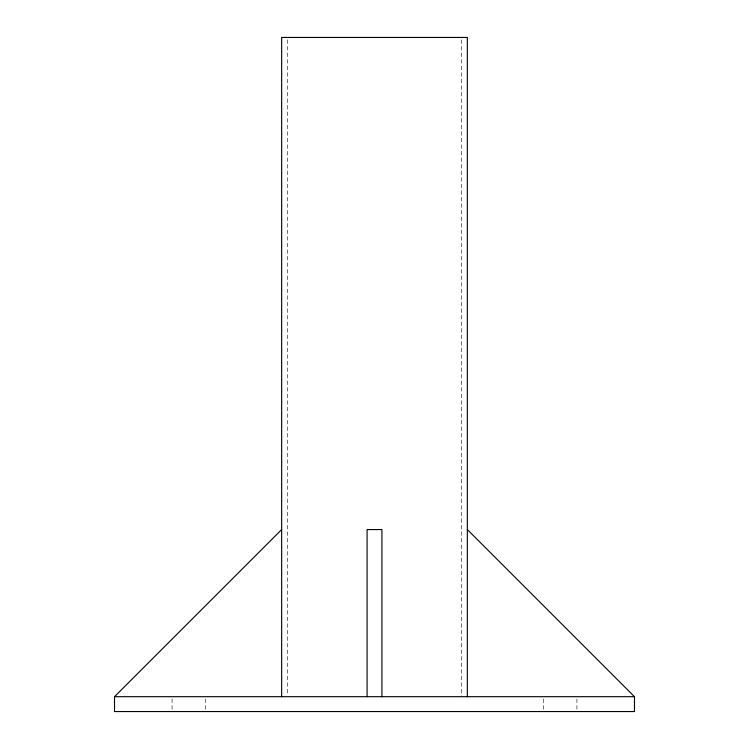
<?xml version="1.0" encoding="UTF-8"?>
<svg xmlns="http://www.w3.org/2000/svg" width="749" height="749" viewBox="0 0 749 749"><rect width="100%" height="100%" fill="white"/><g stroke="black" fill="none" stroke-linecap="round" stroke-linejoin="round"><path stroke-width="0.56" stroke-dasharray="3.75 2.81" d="M576.917 698.976L576.917 711.55M543.493 698.976L543.493 711.55M461.356 39.791L461.356 696.692M287.644 39.791L287.644 695.521M205.507 698.976L205.507 711.55M172.083 698.976L172.083 711.55"/><path stroke-width="1.12" d="M467.348 529.562L634.487 696.692L634.487 711.55L114.513 711.55L114.513 696.692L281.652 529.562M114.513 696.692L634.487 696.692M467.348 696.692L467.348 37.45L281.652 37.45L281.652 696.692M381.924 696.692L381.924 529.562L367.076 529.562L367.076 696.692"/></g></svg>
